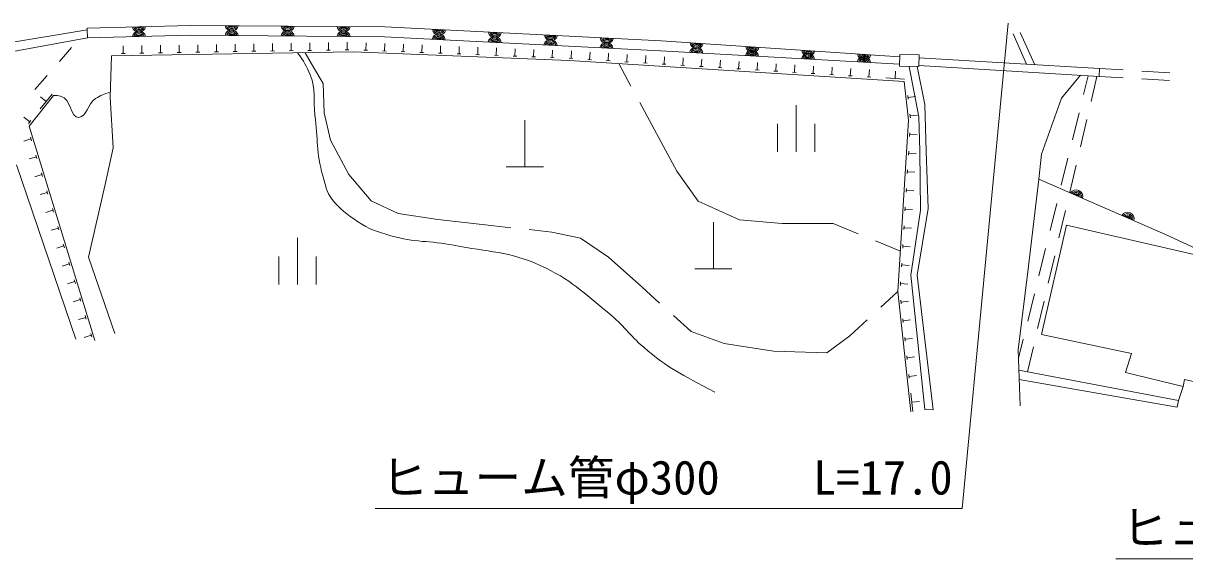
# Model space of a CAD drawing. Units: millimetres, scale not verified. Extents: x 40000 to 680000, y 20000 to 380000.
# Drawn here: x 153138 to 215375, y 263416 to 292113 of the extents above; entities that cross this region are included whole.
import ezdxf
from ezdxf.enums import TextEntityAlignment as Align

# ---------------------------------------------------------------- set-up
doc = ezdxf.new("R2010")
doc.units = ezdxf.units.MM
doc.header["$LTSCALE"] = 1000
doc.layers.add('M-BGD', color=7, linetype='Continuous', lineweight=13)
doc.layers.add('M-STR-HTXT', color=7, linetype='Continuous', lineweight=13)
doc.styles.add('ＭＳ ゴシック', font='')
doc.styles.get('ＭＳ ゴシック').set_extended_font_data('MS Gothic')

msp = doc.modelspace()

# ---------------------------------------------------------------- linework, layer by layer
at = {"layer": 'M-BGD'}
for p, q in [((156570, 291856), (156572, 291760)), ((156572, 291760), (156583, 291328)), ((206172, 291540), (206902, 289916)), ((206564, 291623), (207343, 289890)), ((155076, 290062), (155733, 290816)), ((158495, 290498), (158488, 290898)), ((159495, 290514), (159488, 290914)), ((160495, 290530), (160488, 290930)), ((161494, 290546), (161488, 290946)), ((162494, 290562), (162488, 290962)), ((163494, 290578), (163488, 290978)), ((164494, 290594), (164488, 290994)), ((165494, 290610), (165487, 291010)), ((166494, 290626), (166487, 291026)), ((167494, 290642), (167487, 291042)), ((168593, 290659), (168394, 290656)), ((168493, 290658), (168487, 291058)), ((169593, 290675), (169393, 290672)), ((169493, 290674), (169487, 291074)), ((170593, 290691), (170393, 290688)), ((170493, 290690), (170487, 291090)), ((171593, 290664), (171393, 290672)), ((171493, 290668), (171509, 291068)), ((172492, 290628), (172508, 291028)), ((173491, 290588), (173507, 290988)), ((174490, 290548), (174506, 290948)), ((175489, 290508), (175505, 290908)), ((176489, 290469), (176505, 290868)), ((177488, 290429), (177504, 290828)), ((178487, 290389), (178503, 290789)), ((179486, 290349), (179502, 290749)), ((180486, 290309), (180501, 290709)), ((181485, 290269), (181501, 290669)), ((158595, 290499), (158395, 290496)), ((159595, 290515), (159395, 290512)), ((160595, 290531), (160395, 290528)), ((161594, 290547), (161394, 290544)), ((162594, 290563), (162394, 290560)), ((163594, 290579), (163394, 290576)), ((164594, 290595), (164394, 290592)), ((165594, 290611), (165394, 290608)), ((166594, 290627), (166394, 290624)), ((167594, 290643), (167394, 290640)), ((168702, 289715), (168251, 290534)), ((172592, 290624), (172392, 290632)), ((173591, 290584), (173391, 290592)), ((174590, 290544), (174390, 290552)), ((175589, 290505), (175390, 290512)), ((176589, 290465), (176389, 290473)), ((177588, 290425), (177388, 290433)), ((178587, 290385), (178387, 290393)), ((179586, 290345), (179386, 290353)), ((180585, 290305), (180386, 290313)), ((181585, 290265), (181385, 290273)), ((182404, 290233), (182384, 290233)), ((182584, 290222), (182404, 290233)), ((182494, 290227), (182519, 290626)), ((183582, 290159), (183382, 290172)), ((183482, 290166), (183507, 290565)), ((184580, 290097), (184380, 290110)), ((184480, 290104), (184505, 290503)), ((185578, 290035), (185378, 290048)), ((185478, 290042), (185503, 290441)), ((186476, 289980), (186501, 290379)), ((187474, 289917), (187499, 290317)), ((188472, 289855), (188497, 290255)), ((189470, 289793), (189495, 290193)), ((190468, 289731), (190493, 290131)), ((191466, 289669), (191491, 290069)), ((210814, 289685), (201134, 290257)), ((169205, 288890), (168702, 289715)), ((185045, 289948), (185697, 288744)), ((186576, 289973), (186376, 289986)), ((187574, 289911), (187374, 289924)), ((188572, 289849), (188372, 289862)), ((189570, 289787), (189371, 289800)), ((190568, 289725), (190369, 289738)), ((191566, 289663), (191367, 289675)), ((192564, 289601), (192365, 289613)), ((192465, 289607), (192489, 290006)), ((193562, 289539), (193363, 289551)), ((193463, 289545), (193487, 289944)), ((194561, 289477), (194361, 289489)), ((194461, 289483), (194486, 289882)), ((195559, 289415), (195359, 289427)), ((195459, 289421), (195484, 289820)), ((196457, 289359), (196482, 289758)), ((197455, 289297), (197480, 289696)), ((198453, 289235), (198478, 289634)), ((199850, 289148), (199875, 289547)), ((201124, 289850), (210796, 289260)), ((210796, 289260), (210814, 289685)), ((212082, 289608), (210814, 289685)), ((214578, 289458), (213080, 289548)), ((153763, 288553), (154420, 289308)), ((169257, 287305), (169205, 288890)), ((196557, 289353), (196357, 289365)), ((197555, 289291), (197355, 289303)), ((198553, 289229), (198353, 289241)), ((200349, 289117), (199351, 289179)), ((209957, 288286), (210207, 289296)), ((210672, 289267), (210355, 287922)), ((210796, 289260), (212068, 289187)), ((213066, 289129), (214564, 289043)), ((154680, 288306), (154054, 287526)), ((154367, 287916), (154055, 288166)), ((200563, 288040), (200542, 288239)), ((200552, 288140), (200950, 288183)), ((186173, 287864), (186825, 286660)), ((194548, 287727), (194548, 285227)), ((153490, 286824), (153178, 287075)), ((169598, 285842), (169257, 287305)), ((180009, 286914), (180009, 284414)), ((200672, 287046), (200651, 287245)), ((200662, 287146), (201059, 287189)), ((209358, 285859), (209717, 287315)), ((210126, 286949), (209782, 285489)), ((153553, 286902), (153428, 286746)), ((186825, 286660), (188165, 284186)), ((193548, 286727), (193548, 285227)), ((195548, 286727), (195548, 285227)), ((153553, 285913), (153170, 285795)), ((153523, 286008), (153582, 285817)), ((170578, 283999), (169598, 285842)), ((200632, 286049), (200644, 286248)), ((200638, 286148), (201037, 286124)), ((153817, 285052), (153876, 284861)), ((200570, 285051), (200582, 285250)), ((200576, 285150), (200975, 285126)), ((155965, 275186), (152781, 284530)), ((153846, 284957), (153464, 284839)), ((208758, 283432), (209118, 284888)), ((209553, 284515), (209209, 283055)), ((154140, 284001), (153758, 283883)), ((154111, 284096), (154169, 283905)), ((171776, 282594), (170578, 283999)), ((179009, 284414), (181009, 284414)), ((188165, 284186), (189299, 282587)), ((200508, 284053), (200521, 284252)), ((200514, 284152), (200914, 284128)), ((200446, 283054), (200459, 283254)), ((154434, 283045), (154051, 282927)), ((154404, 283140), (154463, 282949)), ((173233, 281911), (171776, 282594)), ((189299, 282587), (191516, 281582)), ((200452, 283154), (200852, 283129)), ((154727, 282089), (154345, 281971)), ((154698, 282184), (154757, 281993)), ((200384, 282056), (200397, 282256)), ((200390, 282156), (200790, 282131)), ((208158, 281004), (208518, 282461)), ((208980, 282082), (208636, 280622)), ((175360, 281588), (173233, 281911)), ((178047, 281286), (175360, 281588)), ((190115, 281449), (190115, 278949)), ((191516, 281582), (193811, 281376)), ((193811, 281376), (196543, 281376)), ((196543, 281376), (197876, 280828)), ((155021, 281133), (154639, 281016)), ((154992, 281229), (155050, 281037)), ((179258, 281158), (178047, 281286)), ((181463, 280925), (180252, 281053)), ((182997, 280589), (181463, 280925)), ((200322, 281058), (200335, 281258)), ((200329, 281158), (200728, 281133)), ((155315, 280177), (154932, 280060)), ((155285, 280273), (155344, 280081)), ((167842, 280612), (167842, 278112)), ((184505, 279571), (182997, 280589)), ((198801, 280448), (200135, 279901)), ((200260, 280060), (200273, 280260)), ((200267, 280160), (200666, 280135)), ((166842, 279612), (166842, 278112)), ((168842, 279612), (168842, 278112)), ((186277, 277979), (184505, 279571)), ((207559, 278577), (207919, 280034)), ((208407, 279648), (208064, 278188)), ((155608, 279221), (155226, 279104)), ((155579, 279317), (155638, 279126)), ((189115, 278949), (191115, 278949)), ((200199, 279062), (200211, 279262)), ((200205, 279162), (200604, 279137)), ((155902, 278265), (155519, 278148)), ((155872, 278361), (155931, 278170)), ((200137, 278064), (200149, 278264)), ((187232, 277121), (186277, 277979)), ((200000, 277736), (199084, 276891)), ((200143, 278164), (200542, 278139)), ((206959, 276150), (207319, 277607)), ((156195, 277309), (155813, 277192)), ((156166, 277405), (156225, 277214)), ((200188, 277069), (200167, 277267)), ((200178, 277168), (200575, 277211)), ((207834, 277215), (207491, 275755)), ((156489, 276353), (156107, 276236)), ((156460, 276449), (156518, 276258)), ((188932, 275595), (187976, 276453)), ((198349, 276214), (197432, 275369)), ((200295, 276074), (200274, 276273)), ((200285, 276174), (200682, 276216)), ((156783, 275397), (156400, 275280)), ((156753, 275493), (156812, 275302)), ((190691, 274957), (188932, 275595)), ((197432, 275369), (196195, 274454)), ((200402, 275080), (200381, 275279)), ((200392, 275179), (200789, 275222)), ((206470, 274169), (206720, 275180)), ((193347, 274544), (190691, 274957)), ((196195, 274454), (193347, 274544)), ((207261, 274781), (206945, 273436)), ((200509, 274086), (200488, 274285)), ((200498, 274185), (200896, 274228)), ((200616, 273091), (200595, 273290)), ((200605, 273191), (201003, 273234)), ((215039, 271902), (215290, 272656)), ((200809, 271302), (200702, 272296)), ((200755, 271799), (201153, 271842)), ((201454, 271413), (201901, 271397))]:
    msp.add_line(p, q, dxfattribs=at)
for points in [[(156570, 291856), (162102, 292000), (172513, 291920), (187314, 291170), (200099, 290313)], [(103604, 279717), (110876, 282149), (120416, 285392), (134610, 288464), (138898, 289379), (143867, 290016), (151935, 290989), (156572, 291760)], [(103766, 279288), (111040, 281730), (120502, 284774), (134732, 287915), (139051, 288839), (143929, 289517), (152007, 290491), (156583, 291328)], [(200090, 289927), (187286, 290642), (172498, 291391), (162107, 291471), (156583, 291328)], [(158043, 275485), (156638, 279571), (157527, 283477), (157953, 285436), (157798, 288155), (157872, 290367)], [(157872, 290367), (170812, 290575), (182398, 290112), (200342, 288997)], [(200606, 289798), (201124, 287106), (201172, 285257), (201211, 282102), (200689, 278616), (201454, 271413)], [(201037, 289788), (201442, 287767), (201512, 285264), (201626, 282194), (201033, 278609), (201901, 271397)], [(200342, 288997), (200570, 286919), (200000, 277736), (200693, 271289)], [(206558, 271619), (206455, 274609), (206996, 279094), (207563, 283760), (207705, 285088), (208762, 288104), (209795, 289321)], [(154763, 288239), (153451, 286606), (156983, 275108)], [(224957, 275904), (214343, 280796), (207563, 283760)], [(206492, 273526), (215039, 271902), (214962, 271541), (211791, 272096), (206509, 273023)]]:
    msp.add_lwpolyline(points, dxfattribs=at)
for points in [[(200087, 289810), (201123, 289786), (201137, 290415), (200101, 290439)], [(209046, 281286), (216418, 279597), (216212, 278617), (218287, 278257), (218190, 277657), (222566, 276761), (224957, 275904), (224197, 272166), (225679, 271857), (225292, 270065), (218010, 271728), (218190, 272373), (215368, 273030), (215290, 272656), (212197, 273404), (212519, 274409), (207705, 275434)]]:
    msp.add_lwpolyline(points, close=True, dxfattribs=at)
for centre, radius, start, end in [((159335, 291982), 354, 190.27988, 352.68506), ((159335, 291982), 283, 192.50392, 350.46102), ((159335, 291982), 212, 196.25025, 346.71469), ((159335, 291982), 142, 203.96198, 339.00297), ((159335, 291982), 100, 214.27964, 328.6853), ((164308, 292037), 354, 188.35803, 350.76321), ((164308, 292037), 283, 190.58207, 348.53917), ((164308, 292037), 212, 194.3284, 344.79285), ((164308, 292037), 142, 202.04013, 337.08112), ((164308, 292037), 100, 212.35779, 326.76346), ((167308, 292014), 354, 188.35803, 350.76321), ((167308, 292014), 283, 190.58207, 348.53917), ((167308, 292014), 212, 194.3284, 344.79285), ((167308, 292014), 142, 202.04013, 337.08112), ((167308, 292014), 100, 212.35779, 326.76346), ((170308, 291991), 354, 188.35803, 350.76321), ((170308, 291991), 283, 190.58207, 348.53917), ((170308, 291991), 212, 194.3284, 344.79285), ((170308, 291991), 142, 202.04013, 337.08112), ((170308, 291991), 100, 212.35779, 326.76346), ((159347, 291345), 354, 10.27988, 172.68506), ((159347, 291345), 283, 12.50392, 170.46102), ((159347, 291345), 212, 16.25025, 166.71469), ((159347, 291345), 142, 23.96198, 159.00297), ((159347, 291345), 100, 34.27964, 148.6853), ((164302, 291400), 354, 8.35803, 170.76321), ((164302, 291400), 283, 10.58207, 168.53917), ((164302, 291400), 212, 14.3284, 164.79285), ((164302, 291400), 142, 22.04013, 157.08112), ((164302, 291400), 100, 32.35779, 146.76346), ((167302, 291377), 354, 8.35803, 170.76321), ((167302, 291377), 283, 10.58207, 168.53917), ((167302, 291377), 212, 14.3284, 164.79285), ((167302, 291377), 142, 22.04013, 157.08112), ((167302, 291377), 100, 32.35779, 146.76346), ((170302, 291354), 354, 8.35803, 170.76321), ((170302, 291354), 283, 10.58207, 168.53917), ((170302, 291354), 212, 14.3284, 164.79285), ((170302, 291354), 142, 22.04013, 157.08112), ((170302, 291354), 100, 32.35779, 146.76346), ((175395, 291190), 354, 5.89805, 168.30323), ((175422, 291827), 354, 185.89805, 348.30323), ((175395, 291190), 283, 8.12209, 166.07919), ((175422, 291827), 283, 188.12209, 346.07919), ((175395, 291190), 212, 11.86842, 162.33287), ((175422, 291827), 212, 191.86842, 342.33287), ((175395, 291190), 142, 19.58015, 154.62114), ((175422, 291827), 142, 199.58015, 334.62114), ((175395, 291190), 100, 29.89781, 144.30348), ((175422, 291827), 100, 209.89781, 324.30348), ((178391, 291039), 354, 5.89805, 168.30323), ((178418, 291675), 354, 185.89805, 348.30323), ((178391, 291039), 283, 8.12209, 166.07919), ((178418, 291675), 283, 188.12209, 346.07919), ((178418, 291675), 212, 191.86842, 342.33287), ((178418, 291675), 142, 199.58015, 334.62114), ((178418, 291675), 100, 209.89781, 324.30348), ((181414, 291523), 354, 185.89805, 348.30323), ((181414, 291523), 283, 188.12209, 346.07919), ((181414, 291523), 212, 191.86842, 342.33287), ((181414, 291523), 142, 199.58015, 334.62114), ((181414, 291523), 100, 209.89781, 324.30348), ((184411, 291371), 354, 185.89805, 348.30323), ((184411, 291371), 283, 188.12209, 346.07919), ((184411, 291371), 212, 191.86842, 342.33287), ((184411, 291371), 142, 199.58015, 334.62114), ((184411, 291371), 100, 209.89781, 324.30348), ((178391, 291039), 212, 11.86842, 162.33287), ((178391, 291039), 142, 19.58015, 154.62114), ((178391, 291039), 100, 29.89781, 144.30348), ((181387, 290887), 354, 5.89805, 168.30323), ((181387, 290887), 283, 8.12209, 166.07919), ((181387, 290887), 212, 11.86842, 162.33287), ((181387, 290887), 142, 19.58015, 154.62114), ((181387, 290887), 100, 29.89781, 144.30348), ((184383, 290735), 354, 5.89805, 168.30323), ((184383, 290735), 283, 8.12209, 166.07919), ((184383, 290735), 212, 11.86842, 162.33287), ((184383, 290735), 142, 19.58015, 154.62114), ((184383, 290735), 100, 29.89781, 144.30348), ((189192, 290482), 354, 5.60183, 168.00701), ((189220, 291097), 354, 184.96162, 347.3668), ((189192, 290482), 283, 7.82587, 165.78297), ((189220, 291097), 283, 187.18566, 345.14276), ((189192, 290482), 212, 11.5722, 162.03665), ((189220, 291097), 212, 190.93198, 341.39643), ((189220, 291097), 142, 198.64371, 333.6847), ((189220, 291097), 100, 208.96137, 323.36704), ((192187, 290314), 354, 5.60183, 168.00701), ((192213, 290896), 354, 184.96162, 347.3668), ((192213, 290896), 283, 187.18566, 345.14276), ((192213, 290896), 212, 190.93198, 341.39643), ((192213, 290896), 142, 198.64371, 333.6847), ((192213, 290896), 100, 208.96137, 323.36704), ((195207, 290695), 354, 184.96162, 347.3668), ((195207, 290695), 283, 187.18566, 345.14276), ((195207, 290695), 212, 190.93198, 341.39643), ((195207, 290695), 142, 198.64371, 333.6847), ((195207, 290695), 100, 208.96137, 323.36704), ((189192, 290482), 142, 19.28393, 154.32492), ((189192, 290482), 100, 29.60159, 144.00725), ((192187, 290314), 283, 7.82587, 165.78297), ((192187, 290314), 212, 11.5722, 162.03665), ((192187, 290314), 142, 19.28393, 154.32492), ((192187, 290314), 100, 29.60159, 144.00725), ((195183, 290147), 354, 5.60183, 168.00701), ((195183, 290147), 283, 7.82587, 165.78297), ((195183, 290147), 212, 11.5722, 162.03665), ((195183, 290147), 142, 19.28393, 154.32492), ((195183, 290147), 100, 29.60159, 144.00725), ((198178, 289980), 354, 5.60183, 168.00701), ((198200, 290495), 354, 184.96162, 347.3668), ((198178, 289980), 283, 7.82587, 165.78297), ((198200, 290495), 283, 187.18566, 345.14276), ((198178, 289980), 212, 11.5722, 162.03665), ((198200, 290495), 212, 190.93198, 341.39643), ((198178, 289980), 142, 19.28393, 154.32492), ((198200, 290495), 142, 198.64371, 333.6847), ((198178, 289980), 100, 29.60159, 144.00725), ((198200, 290495), 100, 208.96137, 323.36704), ((209557, 282829), 354, 345.17946, 147.58464), ((209557, 282829), 283, 347.4035, 145.3606), ((209557, 282829), 212, 351.14983, 141.61428), ((209557, 282829), 142, 358.86156, 133.90255), ((209557, 282829), 100, 9.17922, 123.58488), ((212306, 281627), 354, 345.17946, 147.58464), ((212306, 281627), 283, 347.4035, 145.3606), ((212306, 281627), 212, 351.14983, 141.61428), ((212306, 281627), 142, 358.86156, 133.90255), ((212306, 281627), 100, 9.17922, 123.58488)]:
    msp.add_arc(centre, radius, start, end, dxfattribs=at)
for points, knots in [([(167838, 290527), (168194, 290053), (168315, 289836), (168516, 289341), (168834, 288556), (168665, 288027), (168770, 287186), (168928, 285919), (168837, 285171), (169190, 283944), (169338, 283431), (169371, 283097), (169698, 282674), (170129, 282118), (170472, 281885), (171053, 281489), (171677, 281063), (172108, 280945), (172831, 280727), (174112, 280341), (174906, 280479), (176218, 280219), (178051, 279855), (179175, 279895), (180874, 279118), (182451, 278397), (183169, 277671), (184515, 276578), (185308, 275934), (185608, 275413), (186383, 274747), (187717, 273603), (188378, 273324), (190188, 272345)], [0, 0, 0, 0, 1, 1, 1, 2, 2, 2, 3, 3, 3, 4, 4, 4, 5, 5, 5, 6, 6, 6, 7, 7, 7, 8, 8, 8, 9, 9, 9, 10, 10, 10, 11, 11, 11, 11]), ([(154763, 288239), (154912, 288261), (154997, 288238), (155143, 288207), (155717, 288083), (155642, 287015), (156123, 287066), (156553, 287112), (156574, 287790), (157018, 288072), (157304, 288252), (157449, 288319), (157807, 288425)], [0, 0, 0, 0, 1, 1, 1, 2, 2, 2, 3, 3, 3, 4, 4, 4, 4])]:
    msp.add_open_spline(points, degree=3, knots=knots, dxfattribs=at)
at = {"layer": 'M-STR-HTXT'}
for p, q in [((205914, 292113), (203453, 266107)), ((203453, 266107), (172003, 266107)), ((243135, 263416), (211685, 263416))]:
    msp.add_line(p, q, dxfattribs=at)

# ---------------------------------------------------------------- texts
at = {"layer": 'M-STR-HTXT', "style": 'ＭＳ ゴシック'}
for s, p in [('ヒューム管φ300\u3000\u3000L=17.0', (187628, 266307)), ('ヒューム管φ300\u3000\u3000L=15.8', (227310, 263616))]:
    msp.add_text(s, height=1833, dxfattribs=at).set_placement(p, align=Align.BOTTOM_CENTER)

doc.saveas('drawing.dxf')
